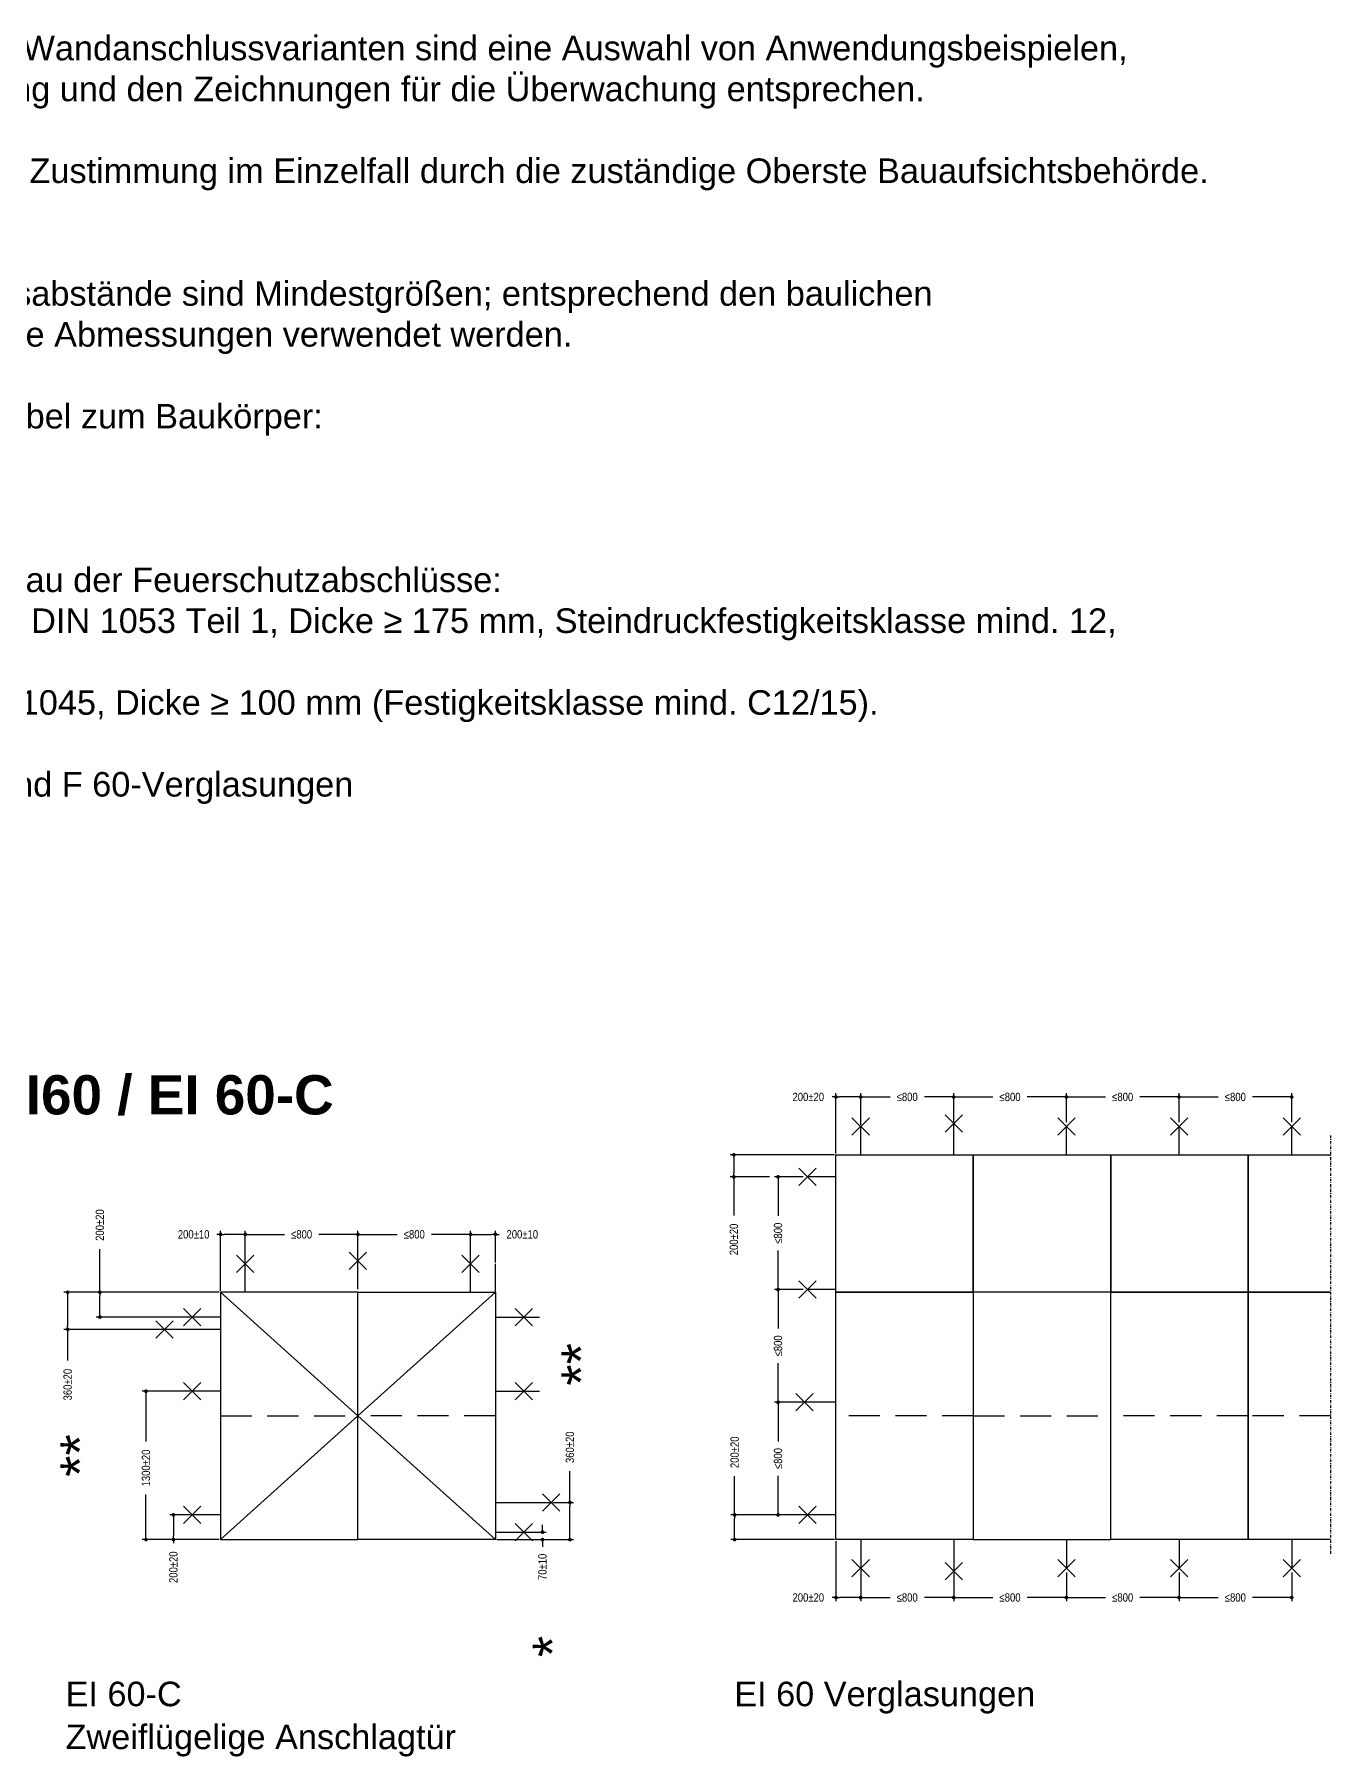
# Model space of a CAD drawing. Header units: millimetres. Extents: x -1821 to 14707, y -2864 to 1473.
# Drawn here: x 255.7 to 519.8, y -2217.8 to -1866.9 of the extents above; entities that cross this region are included whole.
import ezdxf
from ezdxf.enums import TextEntityAlignment as Align

# ---------------------------------------------------------------- set-up
doc = ezdxf.new("R2010")
doc.units = ezdxf.units.MM
for name, pattern in [('AUSGEZOGEN', [0]), ('CENTER', [50.8, 31.75, -6.35, 6.35, -6.35]), ('DASHDOT', [1, 0.5, -0.25, 0, -0.25]), ('VERDECKT', [9.525, 6.35, -3.175])]:
    doc.linetypes.add(name, pattern=pattern)
for name, color, linetype in [('00TXT', 7, 'AUSGEZOGEN'), ('01TXT', 7, 'Continuous'), ('CENT_18', 3, 'CENTER'), ('CENT_25', 2, 'DASHDOT'), ('CONST25', 2, 'Continuous'), ('CONST35', 7, 'Continuous'), ('LLMASSE', 7, 'AUSGEZOGEN')]:
    doc.layers.add(name, color=color, linetype=linetype)
doc.styles.add('BEMSTIL', font='8SIMPLEX.SHX', dxfattribs={"width": 0.85})
doc.styles.add('SWISS', font='swiss.ttf')
doc.styles.add('SWISSB', font='swissb.ttf')
doc.styles.add('SWISSL', font='swissl.ttf')
doc.dimstyles.new('Dok-1zu2-PUNKT', dxfattribs={"dimscale": 0.5, "dimtxt": 3.4, "dimasz": 1.5, "dimexe": 1.5, "dimexo": 0.6, "dimgap": 1.5, "dimtad": 0, "dimlfac": 2, "dimdsep": 46, "dimtxsty": 'BEMSTIL', "dimblk": 'PUNKT', "dimblk1": 'PUNKT', "dimblk2": 'PUNKT', "dimcen": 0, "dimclrd": 3, "dimclre": 3, "dimclrt": 3, "dimadec": 0, "dimazin": 0, "dimtfac": 0.7, "dimtofl": 0, "dimtmove": 0, "dimatfit": 3, "dimfxl": 1, "dimtolj": 1, "dimarcsym": 0})

# ---------------------------------------------------------------- blocks, each defined once
blk = doc.blocks.new('PUNKT')
at = {"color": 0, "linetype": 'Continuous'}
blk.add_line((-0.5, 0), (-1, 0), dxfattribs=at)
at = {"color": 0, "linetype": 'Continuous', "const_width": 0.5}
blk.add_lwpolyline([(-0.25, 0, 1), (0.25, 0, 1)], format="xyb", close=True, dxfattribs=at)
blk = doc.blocks.new('*D163')
at = {"layer": 'Defpoints', "color": 0, "transparency": 16777216}
for p in [(344.6, -2111.44), (321.64, -2116.84), (344.6, -2116.84)]:
    blk.add_point(p, dxfattribs=at)
at = {"layer": 'LLMASSE', "color": 3, "lineweight": -2, "transparency": 16777216}
for p, q in [((321.64, -2116.54), (321.64, -2110.69)), ((322.39, -2111.44), (329.62, -2111.44)), ((343.85, -2111.44), (336.62, -2111.44)), ((344.6, -2116.54), (344.6, -2110.69))]:
    blk.add_line(p, q, dxfattribs=at)
at = {"layer": 'LLMASSE', "color": 3, "lineweight": -2, "transparency": 16777216, "xscale": 0.75, "yscale": 0.75, "zscale": 0.75, "rotation": 180}
blk.add_blockref('PUNKT', (321.64, -2111.44), dxfattribs=at)
at = {"layer": 'LLMASSE', "color": 3, "lineweight": -2, "transparency": 16777216, "xscale": 0.75, "yscale": 0.75, "zscale": 0.75}
blk.add_blockref('PUNKT', (344.6, -2111.44), dxfattribs=at)
at = {"layer": 'LLMASSE', "color": 3, "transparency": 16777216, "insert": (333.12, -2111.44), "char_height": 1.7, "attachment_point": 5, "style": 'BEMSTIL'}
blk.add_mtext('\\A1;≤800', dxfattribs=at)
blk = doc.blocks.new('*D170')
at = {"layer": 'Defpoints', "color": 0, "transparency": 16777216}
for p in [(293.64, -2111.44), (298.68, -2117.44), (293.64, -2123.24)]:
    blk.add_point(p, dxfattribs=at)
at = {"layer": 'LLMASSE', "color": 3, "lineweight": -2, "transparency": 16777216}
for p, q in [((293.64, -2111.44), (292.89, -2111.44)), ((293.64, -2122.94), (293.64, -2110.69)), ((297.93, -2111.44), (294.39, -2111.44)), ((298.68, -2117.14), (298.68, -2110.69))]:
    blk.add_line(p, q, dxfattribs=at)
at = {"layer": 'LLMASSE', "color": 3, "lineweight": -2, "transparency": 16777216, "xscale": 0.75, "yscale": 0.75, "zscale": 0.75, "rotation": 180}
blk.add_blockref('PUNKT', (293.64, -2111.44), dxfattribs=at)
at = {"layer": 'LLMASSE', "color": 3, "lineweight": -2, "transparency": 16777216, "xscale": 0.75, "yscale": 0.75, "zscale": 0.75}
blk.add_blockref('PUNKT', (298.68, -2111.44), dxfattribs=at)
at = {"layer": 'LLMASSE', "color": 3, "transparency": 16777216, "insert": (288.15, -2111.44), "char_height": 1.7, "attachment_point": 5, "style": 'BEMSTIL'}
blk.add_mtext('\\A1;200±10', dxfattribs=at)
blk = doc.blocks.new('*D171')
at = {"layer": 'CONST25', "color": 3, "lineweight": -2, "transparency": 16777216}
for p, q in [((269.05, -2123.24), (269.05, -2114.42)), ((293.34, -2123.24), (268.3, -2123.24)), ((269.05, -2127.53), (269.05, -2123.99)), ((287.54, -2128.28), (268.3, -2128.28))]:
    blk.add_line(p, q, dxfattribs=at)
at = {"layer": 'Defpoints', "color": 0, "transparency": 16777216}
for p in [(293.64, -2123.24), (269.05, -2128.28), (287.84, -2128.28)]:
    blk.add_point(p, dxfattribs=at)
at = {"layer": 'CONST25', "color": 3, "lineweight": -2, "transparency": 16777216, "xscale": 0.75, "yscale": 0.75, "zscale": 0.75}
for p, rotation in [((269.05, -2123.24), 90), ((269.05, -2128.28), 270)]:
    blk.add_blockref('PUNKT', p, dxfattribs=dict(at, rotation=rotation))
at = {"layer": 'CONST25', "color": 3, "transparency": 16777216, "insert": (269.05, -2109.54), "char_height": 1.7, "attachment_point": 5, "rotation": 90, "style": 'BEMSTIL'}
blk.add_mtext('\\A1;200±20', dxfattribs=at)
blk = doc.blocks.new('*D172')
at = {"layer": 'Defpoints', "color": 0, "transparency": 16777216}
for p in [(321.64, -2111.44), (298.68, -2116.84), (321.64, -2116.84)]:
    blk.add_point(p, dxfattribs=at)
at = {"layer": 'LLMASSE', "color": 3, "lineweight": -2, "transparency": 16777216}
for p, q in [((298.68, -2116.54), (298.68, -2110.69)), ((299.43, -2111.44), (306.66, -2111.44)), ((320.89, -2111.44), (313.66, -2111.44)), ((321.64, -2116.54), (321.64, -2110.69))]:
    blk.add_line(p, q, dxfattribs=at)
at = {"layer": 'LLMASSE', "color": 3, "lineweight": -2, "transparency": 16777216, "xscale": 0.75, "yscale": 0.75, "zscale": 0.75, "rotation": 180}
blk.add_blockref('PUNKT', (298.68, -2111.44), dxfattribs=at)
at = {"layer": 'LLMASSE', "color": 3, "lineweight": -2, "transparency": 16777216, "xscale": 0.75, "yscale": 0.75, "zscale": 0.75}
blk.add_blockref('PUNKT', (321.64, -2111.44), dxfattribs=at)
at = {"layer": 'LLMASSE', "color": 3, "transparency": 16777216, "insert": (310.16, -2111.44), "char_height": 1.7, "attachment_point": 5, "style": 'BEMSTIL'}
blk.add_mtext('\\A1;≤800', dxfattribs=at)
blk = doc.blocks.new('*D173')
at = {"layer": 'CONST25', "color": 3, "lineweight": -2, "transparency": 16777216}
for p, q in [((287.54, -2143.4), (277.69, -2143.4)), ((278.44, -2144.15), (278.44, -2153.61)), ((278.44, -2172.89), (278.44, -2164.47)), ((293.34, -2173.64), (277.69, -2173.64))]:
    blk.add_line(p, q, dxfattribs=at)
at = {"layer": 'Defpoints', "color": 0, "transparency": 16777216}
for p in [(278.44, -2143.4), (287.84, -2143.4), (293.64, -2173.64)]:
    blk.add_point(p, dxfattribs=at)
at = {"layer": 'CONST25', "color": 3, "lineweight": -2, "transparency": 16777216, "xscale": 0.75, "yscale": 0.75, "zscale": 0.75}
for p, rotation in [((278.44, -2143.4), 90), ((278.44, -2173.64), 270)]:
    blk.add_blockref('PUNKT', p, dxfattribs=dict(at, rotation=rotation))
at = {"layer": 'CONST25', "color": 3, "transparency": 16777216, "insert": (278.44, -2159.04), "char_height": 1.7, "attachment_point": 5, "rotation": 90, "style": 'BEMSTIL'}
blk.add_mtext('\\A1;1300±20', dxfattribs=at)
blk = doc.blocks.new('*D187')
at = {"layer": 'Defpoints', "color": 0, "transparency": 16777216}
for p in [(466.01, -2083.44), (443.05, -2088.84), (466.01, -2088.84)]:
    blk.add_point(p, dxfattribs=at)
at = {"layer": 'LLMASSE', "color": 3, "lineweight": -2, "transparency": 16777216}
for p, q in [((443.05, -2088.54), (443.05, -2082.69)), ((443.8, -2083.44), (451.03, -2083.44)), ((465.26, -2083.44), (458.03, -2083.44)), ((466.01, -2088.54), (466.01, -2082.69))]:
    blk.add_line(p, q, dxfattribs=at)
at = {"layer": 'LLMASSE', "color": 3, "lineweight": -2, "transparency": 16777216, "xscale": 0.75, "yscale": 0.75, "zscale": 0.75, "rotation": 180}
blk.add_blockref('PUNKT', (443.05, -2083.44), dxfattribs=at)
at = {"layer": 'LLMASSE', "color": 3, "lineweight": -2, "transparency": 16777216, "xscale": 0.75, "yscale": 0.75, "zscale": 0.75}
blk.add_blockref('PUNKT', (466.01, -2083.44), dxfattribs=at)
at = {"layer": 'LLMASSE', "color": 3, "transparency": 16777216, "insert": (454.53, -2083.44), "char_height": 1.7, "attachment_point": 5, "style": 'BEMSTIL'}
blk.add_mtext('\\A1;≤800', dxfattribs=at)
blk = doc.blocks.new('*D188')
at = {"layer": 'Defpoints', "color": 0, "transparency": 16777216}
for p in [(419.05, -2083.44), (424.09, -2089.44), (419.05, -2095.24)]:
    blk.add_point(p, dxfattribs=at)
at = {"layer": 'LLMASSE', "color": 3, "lineweight": -2, "transparency": 16777216}
for p, q in [((419.05, -2083.44), (418.3, -2083.44)), ((419.05, -2094.94), (419.05, -2082.69)), ((423.34, -2083.44), (419.8, -2083.44)), ((424.09, -2089.14), (424.09, -2082.69))]:
    blk.add_line(p, q, dxfattribs=at)
at = {"layer": 'LLMASSE', "color": 3, "lineweight": -2, "transparency": 16777216, "xscale": 0.75, "yscale": 0.75, "zscale": 0.75, "rotation": 180}
blk.add_blockref('PUNKT', (419.05, -2083.44), dxfattribs=at)
at = {"layer": 'LLMASSE', "color": 3, "lineweight": -2, "transparency": 16777216, "xscale": 0.75, "yscale": 0.75, "zscale": 0.75}
blk.add_blockref('PUNKT', (424.09, -2083.44), dxfattribs=at)
at = {"layer": 'LLMASSE', "color": 3, "transparency": 16777216, "insert": (413.42, -2083.44), "char_height": 1.7, "attachment_point": 5, "style": 'BEMSTIL'}
blk.add_mtext('\\A1;200±20', dxfattribs=at)
blk = doc.blocks.new('*D189')
at = {"layer": 'CONST25', "color": 3, "lineweight": -2, "transparency": 16777216}
for p, q in [((418.75, -2095.24), (397.5, -2095.24)), ((398.25, -2095.99), (398.25, -2098.97)), ((405.51, -2099.72), (397.5, -2099.72)), ((398.25, -2099.72), (398.25, -2107.59))]:
    blk.add_line(p, q, dxfattribs=at)
at = {"layer": 'Defpoints', "color": 0, "transparency": 16777216}
for p in [(398.25, -2095.24), (419.05, -2095.24), (405.81, -2099.72)]:
    blk.add_point(p, dxfattribs=at)
at = {"layer": 'CONST25', "color": 3, "lineweight": -2, "transparency": 16777216, "xscale": 0.75, "yscale": 0.75, "zscale": 0.75}
for p, rotation in [((398.25, -2095.24), 90), ((398.25, -2099.72), 270)]:
    blk.add_blockref('PUNKT', p, dxfattribs=dict(at, rotation=rotation))
at = {"layer": 'CONST25', "color": 3, "transparency": 16777216, "insert": (398.25, -2112.47), "char_height": 1.7, "attachment_point": 5, "rotation": 90, "style": 'BEMSTIL'}
blk.add_mtext('\\A1;200±20', dxfattribs=at)
blk = doc.blocks.new('*D190')
at = {"layer": 'Defpoints', "color": 0, "transparency": 16777216}
for p in [(349.64, -2111.44), (344.6, -2117.44), (349.64, -2117.44)]:
    blk.add_point(p, dxfattribs=at)
at = {"layer": 'LLMASSE', "color": 3, "lineweight": -2, "transparency": 16777216}
for p, q in [((344.6, -2117.14), (344.6, -2110.69)), ((345.35, -2111.44), (348.89, -2111.44)), ((349.64, -2117.14), (349.64, -2110.69)), ((349.64, -2111.44), (350.39, -2111.44))]:
    blk.add_line(p, q, dxfattribs=at)
at = {"layer": 'LLMASSE', "color": 3, "lineweight": -2, "transparency": 16777216, "xscale": 0.75, "yscale": 0.75, "zscale": 0.75, "rotation": 180}
blk.add_blockref('PUNKT', (344.6, -2111.44), dxfattribs=at)
at = {"layer": 'LLMASSE', "color": 3, "lineweight": -2, "transparency": 16777216, "xscale": 0.75, "yscale": 0.75, "zscale": 0.75}
blk.add_blockref('PUNKT', (349.64, -2111.44), dxfattribs=at)
at = {"layer": 'LLMASSE', "color": 3, "transparency": 16777216, "insert": (355.13, -2111.44), "char_height": 1.7, "attachment_point": 5, "style": 'BEMSTIL'}
blk.add_mtext('\\A1;200±10', dxfattribs=at)
blk = doc.blocks.new('*D191')
at = {"layer": 'Defpoints', "color": 0, "transparency": 16777216}
for p in [(407.25, -2099.72), (412.65, -2099.72), (412.65, -2122.68)]:
    blk.add_point(p, dxfattribs=at)
at = {"layer": 'LLMASSE', "color": 3, "lineweight": -2, "transparency": 16777216}
for p, q in [((412.35, -2099.72), (406.5, -2099.72)), ((407.25, -2100.47), (407.25, -2107.69)), ((407.25, -2121.93), (407.25, -2114.7)), ((412.35, -2122.68), (406.5, -2122.68))]:
    blk.add_line(p, q, dxfattribs=at)
at = {"layer": 'LLMASSE', "color": 3, "lineweight": -2, "transparency": 16777216, "xscale": 0.75, "yscale": 0.75, "zscale": 0.75}
for p, rotation in [((407.25, -2099.72), 90), ((407.25, -2122.68), 270)]:
    blk.add_blockref('PUNKT', p, dxfattribs=dict(at, rotation=rotation))
at = {"layer": 'LLMASSE', "color": 3, "transparency": 16777216, "insert": (407.25, -2111.2), "char_height": 1.7, "attachment_point": 5, "rotation": 90, "style": 'BEMSTIL'}
blk.add_mtext('\\A1;≤800', dxfattribs=at)
blk = doc.blocks.new('*D192')
at = {"layer": 'Defpoints', "color": 0, "transparency": 16777216}
for p in [(407.25, -2145.64), (412.65, -2145.64), (412.65, -2168.6)]:
    blk.add_point(p, dxfattribs=at)
at = {"layer": 'LLMASSE', "color": 3, "lineweight": -2, "transparency": 16777216}
for p, q in [((412.35, -2145.64), (406.5, -2145.64)), ((407.25, -2146.39), (407.25, -2153.61)), ((407.25, -2167.85), (407.25, -2160.62)), ((412.35, -2168.6), (406.5, -2168.6))]:
    blk.add_line(p, q, dxfattribs=at)
at = {"layer": 'LLMASSE', "color": 3, "lineweight": -2, "transparency": 16777216, "xscale": 0.75, "yscale": 0.75, "zscale": 0.75}
for p, rotation in [((407.25, -2145.64), 90), ((407.25, -2168.6), 270)]:
    blk.add_blockref('PUNKT', p, dxfattribs=dict(at, rotation=rotation))
at = {"layer": 'LLMASSE', "color": 3, "transparency": 16777216, "insert": (407.25, -2157.12), "char_height": 1.7, "attachment_point": 5, "rotation": 90, "style": 'BEMSTIL'}
blk.add_mtext('\\A1;≤800', dxfattribs=at)
blk = doc.blocks.new('*D193')
at = {"layer": 'Defpoints', "color": 0, "transparency": 16777216}
for p in [(412.65, -2122.68), (407.25, -2145.64), (412.65, -2145.64)]:
    blk.add_point(p, dxfattribs=at)
at = {"layer": 'LLMASSE', "color": 3, "lineweight": -2, "transparency": 16777216}
for p, q in [((412.35, -2122.68), (406.5, -2122.68)), ((407.25, -2123.43), (407.25, -2130.65)), ((407.25, -2144.89), (407.25, -2137.66)), ((412.35, -2145.64), (406.5, -2145.64))]:
    blk.add_line(p, q, dxfattribs=at)
at = {"layer": 'LLMASSE', "color": 3, "lineweight": -2, "transparency": 16777216, "xscale": 0.75, "yscale": 0.75, "zscale": 0.75}
for p, rotation in [((407.25, -2122.68), 90), ((407.25, -2145.64), 270)]:
    blk.add_blockref('PUNKT', p, dxfattribs=dict(at, rotation=rotation))
at = {"layer": 'LLMASSE', "color": 3, "transparency": 16777216, "insert": (407.25, -2134.16), "char_height": 1.7, "attachment_point": 5, "rotation": 90, "style": 'BEMSTIL'}
blk.add_mtext('\\A1;≤800', dxfattribs=at)
blk = doc.blocks.new('*D194')
at = {"layer": 'Defpoints', "color": 0, "transparency": 16777216}
for p in [(443.05, -2083.44), (424.09, -2088.84), (443.05, -2088.84)]:
    blk.add_point(p, dxfattribs=at)
at = {"layer": 'LLMASSE', "color": 3, "lineweight": -2, "transparency": 16777216}
for p, q in [((424.09, -2088.54), (424.09, -2082.69)), ((424.84, -2083.44), (430.07, -2083.44)), ((442.3, -2083.44), (437.07, -2083.44)), ((443.05, -2088.54), (443.05, -2082.69))]:
    blk.add_line(p, q, dxfattribs=at)
at = {"layer": 'LLMASSE', "color": 3, "lineweight": -2, "transparency": 16777216, "xscale": 0.75, "yscale": 0.75, "zscale": 0.75, "rotation": 180}
blk.add_blockref('PUNKT', (424.09, -2083.44), dxfattribs=at)
at = {"layer": 'LLMASSE', "color": 3, "lineweight": -2, "transparency": 16777216, "xscale": 0.75, "yscale": 0.75, "zscale": 0.75}
blk.add_blockref('PUNKT', (443.05, -2083.44), dxfattribs=at)
at = {"layer": 'LLMASSE', "color": 3, "transparency": 16777216, "insert": (433.57, -2083.44), "char_height": 1.7, "attachment_point": 5, "style": 'BEMSTIL'}
blk.add_mtext('\\A1;≤800', dxfattribs=at)
blk = doc.blocks.new('*D195')
at = {"layer": 'Defpoints', "color": 0, "transparency": 16777216}
for p in [(511.93, -2083.44), (488.97, -2088.84), (511.93, -2088.84)]:
    blk.add_point(p, dxfattribs=at)
at = {"layer": 'LLMASSE', "color": 3, "lineweight": -2, "transparency": 16777216}
for p, q in [((488.97, -2088.54), (488.97, -2082.69)), ((489.72, -2083.44), (496.95, -2083.44)), ((511.18, -2083.44), (503.95, -2083.44)), ((511.93, -2088.54), (511.93, -2082.69))]:
    blk.add_line(p, q, dxfattribs=at)
at = {"layer": 'LLMASSE', "color": 3, "lineweight": -2, "transparency": 16777216, "xscale": 0.75, "yscale": 0.75, "zscale": 0.75, "rotation": 180}
blk.add_blockref('PUNKT', (488.97, -2083.44), dxfattribs=at)
at = {"layer": 'LLMASSE', "color": 3, "lineweight": -2, "transparency": 16777216, "xscale": 0.75, "yscale": 0.75, "zscale": 0.75}
blk.add_blockref('PUNKT', (511.93, -2083.44), dxfattribs=at)
at = {"layer": 'LLMASSE', "color": 3, "transparency": 16777216, "insert": (500.45, -2083.44), "char_height": 1.7, "attachment_point": 5, "style": 'BEMSTIL'}
blk.add_mtext('\\A1;≤800', dxfattribs=at)
blk = doc.blocks.new('*D196')
at = {"layer": 'Defpoints', "color": 0, "transparency": 16777216}
for p in [(488.97, -2083.44), (466.01, -2088.84), (488.97, -2088.84)]:
    blk.add_point(p, dxfattribs=at)
at = {"layer": 'LLMASSE', "color": 3, "lineweight": -2, "transparency": 16777216}
for p, q in [((466.01, -2088.54), (466.01, -2082.69)), ((466.76, -2083.44), (473.99, -2083.44)), ((488.22, -2083.44), (480.99, -2083.44)), ((488.97, -2088.54), (488.97, -2082.69))]:
    blk.add_line(p, q, dxfattribs=at)
at = {"layer": 'LLMASSE', "color": 3, "lineweight": -2, "transparency": 16777216, "xscale": 0.75, "yscale": 0.75, "zscale": 0.75, "rotation": 180}
blk.add_blockref('PUNKT', (466.01, -2083.44), dxfattribs=at)
at = {"layer": 'LLMASSE', "color": 3, "lineweight": -2, "transparency": 16777216, "xscale": 0.75, "yscale": 0.75, "zscale": 0.75}
blk.add_blockref('PUNKT', (488.97, -2083.44), dxfattribs=at)
at = {"layer": 'LLMASSE', "color": 3, "transparency": 16777216, "insert": (477.49, -2083.44), "char_height": 1.7, "attachment_point": 5, "style": 'BEMSTIL'}
blk.add_mtext('\\A1;≤800', dxfattribs=at)
blk = doc.blocks.new('*D197')
at = {"layer": 'CONST25', "color": 3, "lineweight": -2, "transparency": 16777216}
for p, q in [((287.54, -2168.6), (283.29, -2168.6)), ((284.04, -2169.35), (284.04, -2172.89)), ((293.34, -2173.64), (283.29, -2173.64)), ((284.04, -2173.64), (284.04, -2174.39))]:
    blk.add_line(p, q, dxfattribs=at)
at = {"layer": 'Defpoints', "color": 0, "transparency": 16777216}
for p in [(287.84, -2168.6), (284.04, -2173.64), (293.64, -2173.64)]:
    blk.add_point(p, dxfattribs=at)
at = {"layer": 'CONST25', "color": 3, "lineweight": -2, "transparency": 16777216, "xscale": 0.75, "yscale": 0.75, "zscale": 0.75}
for p, rotation in [((284.04, -2168.6), 90), ((284.04, -2173.64), 270)]:
    blk.add_blockref('PUNKT', p, dxfattribs=dict(at, rotation=rotation))
at = {"layer": 'CONST25', "color": 3, "transparency": 16777216, "insert": (284.04, -2179.26), "char_height": 1.7, "attachment_point": 5, "rotation": 90, "style": 'BEMSTIL'}
blk.add_mtext('\\A1;200±20', dxfattribs=at)
blk = doc.blocks.new('*D198')
at = {"layer": 'CONST25', "color": 3, "lineweight": -2, "transparency": 16777216}
for p, q in [((398.41, -2168.6), (398.41, -2160.72)), ((412.95, -2168.6), (397.66, -2168.6)), ((398.41, -2172.89), (398.41, -2169.35)), ((418.75, -2173.64), (397.66, -2173.64))]:
    blk.add_line(p, q, dxfattribs=at)
at = {"layer": 'Defpoints', "color": 0, "transparency": 16777216}
for p in [(413.25, -2168.6), (398.41, -2173.64), (419.05, -2173.64)]:
    blk.add_point(p, dxfattribs=at)
at = {"layer": 'CONST25', "color": 3, "lineweight": -2, "transparency": 16777216, "xscale": 0.75, "yscale": 0.75, "zscale": 0.75}
for p, rotation in [((398.41, -2168.6), 90), ((398.41, -2173.64), 270)]:
    blk.add_blockref('PUNKT', p, dxfattribs=dict(at, rotation=rotation))
at = {"layer": 'CONST25', "color": 3, "transparency": 16777216, "insert": (398.41, -2155.84), "char_height": 1.7, "attachment_point": 5, "rotation": 90, "style": 'BEMSTIL'}
blk.add_mtext('\\A1;200±20', dxfattribs=at)
blk = doc.blocks.new('*D176')
at = {"layer": 'CONST25', "color": 3, "lineweight": -2, "transparency": 16777216}
for p, q in [((364.84, -2166.08), (364.84, -2159.7)), ((361.34, -2166.08), (365.59, -2166.08)), ((364.84, -2172.89), (364.84, -2166.83)), ((355.54, -2173.64), (365.59, -2173.64))]:
    blk.add_line(p, q, dxfattribs=at)
at = {"layer": 'Defpoints', "color": 0, "transparency": 16777216}
for p in [(361.04, -2166.08), (355.24, -2173.64), (364.84, -2173.64)]:
    blk.add_point(p, dxfattribs=at)
at = {"layer": 'CONST25', "color": 3, "lineweight": -2, "transparency": 16777216, "xscale": 0.75, "yscale": 0.75, "zscale": 0.75}
for p, rotation in [((364.84, -2166.08), 90), ((364.84, -2173.64), 270)]:
    blk.add_blockref('PUNKT', p, dxfattribs=dict(at, rotation=rotation))
at = {"layer": 'CONST25', "color": 3, "transparency": 16777216, "insert": (364.84, -2154.82), "char_height": 1.7, "attachment_point": 5, "rotation": 90, "style": 'BEMSTIL'}
blk.add_mtext('\\A1;360±20', dxfattribs=at)
blk = doc.blocks.new('*D177')
at = {"layer": 'CONST25', "color": 3, "lineweight": -2, "transparency": 16777216}
for p, q in [((355.74, -2172.12), (359.99, -2172.12)), ((359.24, -2171.37), (359.24, -2170.62)), ((349.94, -2173.64), (359.99, -2173.64)), ((359.24, -2174.39), (359.24, -2175.14))]:
    blk.add_line(p, q, dxfattribs=at)
at = {"layer": 'Defpoints', "color": 0, "transparency": 16777216}
for p in [(355.44, -2172.12), (349.64, -2173.64), (359.24, -2173.64)]:
    blk.add_point(p, dxfattribs=at)
at = {"layer": 'CONST25', "color": 3, "lineweight": -2, "transparency": 16777216, "xscale": 0.75, "yscale": 0.75, "zscale": 0.75}
for p, rotation in [((359.24, -2172.12), 270), ((359.24, -2173.64), 90)]:
    blk.add_blockref('PUNKT', p, dxfattribs=dict(at, rotation=rotation))
at = {"layer": 'CONST25', "color": 3, "transparency": 16777216, "insert": (359.24, -2179.19), "char_height": 1.7, "attachment_point": 5, "rotation": 90, "style": 'BEMSTIL'}
blk.add_mtext('\\A1;70±10', dxfattribs=at)
blk = doc.blocks.new('*D178')
at = {"layer": 'Defpoints', "color": 0, "transparency": 16777216}
for p in [(443.05, -2180.04), (466.01, -2180.04), (466.01, -2185.44)]:
    blk.add_point(p, dxfattribs=at)
at = {"layer": 'LLMASSE', "color": 3, "lineweight": -2, "transparency": 16777216}
for p, q in [((443.05, -2180.34), (443.05, -2186.19)), ((466.01, -2180.34), (466.01, -2186.19)), ((443.8, -2185.44), (451.03, -2185.44)), ((465.26, -2185.44), (458.03, -2185.44))]:
    blk.add_line(p, q, dxfattribs=at)
at = {"layer": 'LLMASSE', "color": 3, "lineweight": -2, "transparency": 16777216, "xscale": 0.75, "yscale": 0.75, "zscale": 0.75, "rotation": 180}
blk.add_blockref('PUNKT', (443.05, -2185.44), dxfattribs=at)
at = {"layer": 'LLMASSE', "color": 3, "lineweight": -2, "transparency": 16777216, "xscale": 0.75, "yscale": 0.75, "zscale": 0.75}
blk.add_blockref('PUNKT', (466.01, -2185.44), dxfattribs=at)
at = {"layer": 'LLMASSE', "color": 3, "transparency": 16777216, "insert": (454.53, -2185.44), "char_height": 1.7, "attachment_point": 5, "style": 'BEMSTIL'}
blk.add_mtext('\\A1;≤800', dxfattribs=at)
blk = doc.blocks.new('*D179')
at = {"layer": 'Defpoints', "color": 0, "transparency": 16777216}
for p in [(419.05, -2173.64), (424.09, -2179.44), (419.05, -2185.44)]:
    blk.add_point(p, dxfattribs=at)
at = {"layer": 'LLMASSE', "color": 3, "lineweight": -2, "transparency": 16777216}
for p, q in [((419.05, -2173.94), (419.05, -2186.19)), ((424.09, -2179.74), (424.09, -2186.19)), ((419.05, -2185.44), (418.3, -2185.44)), ((423.34, -2185.44), (419.8, -2185.44))]:
    blk.add_line(p, q, dxfattribs=at)
at = {"layer": 'LLMASSE', "color": 3, "lineweight": -2, "transparency": 16777216, "xscale": 0.75, "yscale": 0.75, "zscale": 0.75, "rotation": 180}
blk.add_blockref('PUNKT', (419.05, -2185.44), dxfattribs=at)
at = {"layer": 'LLMASSE', "color": 3, "lineweight": -2, "transparency": 16777216, "xscale": 0.75, "yscale": 0.75, "zscale": 0.75}
blk.add_blockref('PUNKT', (424.09, -2185.44), dxfattribs=at)
at = {"layer": 'LLMASSE', "color": 3, "transparency": 16777216, "insert": (413.42, -2185.44), "char_height": 1.7, "attachment_point": 5, "style": 'BEMSTIL'}
blk.add_mtext('\\A1;200±20', dxfattribs=at)
blk = doc.blocks.new('*D180')
at = {"layer": 'Defpoints', "color": 0, "transparency": 16777216}
for p in [(424.09, -2180.04), (443.05, -2180.04), (443.05, -2185.44)]:
    blk.add_point(p, dxfattribs=at)
at = {"layer": 'LLMASSE', "color": 3, "lineweight": -2, "transparency": 16777216}
for p, q in [((424.09, -2180.34), (424.09, -2186.19)), ((443.05, -2180.34), (443.05, -2186.19)), ((424.84, -2185.44), (430.07, -2185.44)), ((442.3, -2185.44), (437.07, -2185.44))]:
    blk.add_line(p, q, dxfattribs=at)
at = {"layer": 'LLMASSE', "color": 3, "lineweight": -2, "transparency": 16777216, "xscale": 0.75, "yscale": 0.75, "zscale": 0.75, "rotation": 180}
blk.add_blockref('PUNKT', (424.09, -2185.44), dxfattribs=at)
at = {"layer": 'LLMASSE', "color": 3, "lineweight": -2, "transparency": 16777216, "xscale": 0.75, "yscale": 0.75, "zscale": 0.75}
blk.add_blockref('PUNKT', (443.05, -2185.44), dxfattribs=at)
at = {"layer": 'LLMASSE', "color": 3, "transparency": 16777216, "insert": (433.57, -2185.44), "char_height": 1.7, "attachment_point": 5, "style": 'BEMSTIL'}
blk.add_mtext('\\A1;≤800', dxfattribs=at)
blk = doc.blocks.new('*D181')
at = {"layer": 'Defpoints', "color": 0, "transparency": 16777216}
for p in [(488.97, -2180.04), (511.93, -2180.04), (511.93, -2185.44)]:
    blk.add_point(p, dxfattribs=at)
at = {"layer": 'LLMASSE', "color": 3, "lineweight": -2, "transparency": 16777216}
for p, q in [((488.97, -2180.34), (488.97, -2186.19)), ((511.93, -2180.34), (511.93, -2186.19)), ((489.72, -2185.44), (496.95, -2185.44)), ((511.18, -2185.44), (503.95, -2185.44))]:
    blk.add_line(p, q, dxfattribs=at)
at = {"layer": 'LLMASSE', "color": 3, "lineweight": -2, "transparency": 16777216, "xscale": 0.75, "yscale": 0.75, "zscale": 0.75, "rotation": 180}
blk.add_blockref('PUNKT', (488.97, -2185.44), dxfattribs=at)
at = {"layer": 'LLMASSE', "color": 3, "lineweight": -2, "transparency": 16777216, "xscale": 0.75, "yscale": 0.75, "zscale": 0.75}
blk.add_blockref('PUNKT', (511.93, -2185.44), dxfattribs=at)
at = {"layer": 'LLMASSE', "color": 3, "transparency": 16777216, "insert": (500.45, -2185.44), "char_height": 1.7, "attachment_point": 5, "style": 'BEMSTIL'}
blk.add_mtext('\\A1;≤800', dxfattribs=at)
blk = doc.blocks.new('*D182')
at = {"layer": 'Defpoints', "color": 0, "transparency": 16777216}
for p in [(466.01, -2180.04), (488.97, -2180.04), (488.97, -2185.44)]:
    blk.add_point(p, dxfattribs=at)
at = {"layer": 'LLMASSE', "color": 3, "lineweight": -2, "transparency": 16777216}
for p, q in [((466.01, -2180.34), (466.01, -2186.19)), ((488.97, -2180.34), (488.97, -2186.19)), ((466.76, -2185.44), (473.99, -2185.44)), ((488.22, -2185.44), (480.99, -2185.44))]:
    blk.add_line(p, q, dxfattribs=at)
at = {"layer": 'LLMASSE', "color": 3, "lineweight": -2, "transparency": 16777216, "xscale": 0.75, "yscale": 0.75, "zscale": 0.75, "rotation": 180}
blk.add_blockref('PUNKT', (466.01, -2185.44), dxfattribs=at)
at = {"layer": 'LLMASSE', "color": 3, "lineweight": -2, "transparency": 16777216, "xscale": 0.75, "yscale": 0.75, "zscale": 0.75}
blk.add_blockref('PUNKT', (488.97, -2185.44), dxfattribs=at)
at = {"layer": 'LLMASSE', "color": 3, "transparency": 16777216, "insert": (477.49, -2185.44), "char_height": 1.7, "attachment_point": 5, "style": 'BEMSTIL'}
blk.add_mtext('\\A1;≤800', dxfattribs=at)
blk = doc.blocks.new('*D183')
at = {"layer": 'CONST25', "color": 3, "lineweight": -2, "transparency": 16777216}
for p, q in [((287.74, -2123.24), (261.73, -2123.24)), ((262.48, -2123.99), (262.48, -2130.05)), ((281.94, -2130.8), (261.73, -2130.8)), ((262.48, -2130.8), (262.48, -2137.17))]:
    blk.add_line(p, q, dxfattribs=at)
at = {"layer": 'Defpoints', "color": 0, "transparency": 16777216}
for p in [(262.48, -2123.24), (288.04, -2123.24), (282.24, -2130.8)]:
    blk.add_point(p, dxfattribs=at)
at = {"layer": 'CONST25', "color": 3, "lineweight": -2, "transparency": 16777216, "xscale": 0.75, "yscale": 0.75, "zscale": 0.75}
for p, rotation in [((262.48, -2123.24), 90), ((262.48, -2130.8), 270)]:
    blk.add_blockref('PUNKT', p, dxfattribs=dict(at, rotation=rotation))
at = {"layer": 'CONST25', "color": 3, "transparency": 16777216, "insert": (262.48, -2142.05), "char_height": 1.7, "attachment_point": 5, "rotation": 90, "style": 'BEMSTIL'}
blk.add_mtext('\\A1;360±20', dxfattribs=at)

msp = doc.modelspace()

# ---------------------------------------------------------------- linework, layer by layer
at = {"layer": 'CENT_18'}
for points in [[(424.088992, -2095.236037), (424.088992, -2089.436037)], [(443.048992, -2095.236037), (443.048992, -2088.836037)], [(466.008992, -2095.236037), (466.008992, -2089.436037)], [(488.968992, -2095.236037), (488.968992, -2089.436037)], [(511.928992, -2095.236037), (511.928992, -2089.436037)], [(419.048992, -2099.716037), (413.248992, -2099.716037)], [(298.679973, -2123.236037), (298.679973, -2117.436037)], [(321.639973, -2122.636037), (321.639973, -2116.836037)], [(344.599973, -2123.236037), (344.599973, -2117.436037)], [(349.639973, -2123.236037), (349.639973, -2117.436037)], [(419.048992, -2122.676037), (413.248992, -2122.676037)], [(293.639973, -2128.276037), (287.839973, -2128.276037)], [(349.639973, -2128.276037), (358.664244, -2128.276037)], [(293.639973, -2130.796037), (282.239973, -2130.796037)], [(293.639973, -2143.396037), (287.839973, -2143.396037)], [(349.639973, -2143.396037), (358.664244, -2143.396037)], [(419.048992, -2145.636037), (412.648992, -2145.636037)], [(293.639973, -2168.596037), (287.839973, -2168.596037)], [(349.639973, -2166.076037), (361.039973, -2166.076037)], [(419.048992, -2168.596037), (413.248992, -2168.596037)], [(419.048992, -2168.596037), (413.248992, -2168.596037)], [(349.639973, -2172.124037), (355.439973, -2172.124037)], [(424.088992, -2173.636037), (424.088992, -2179.436037)], [(443.048992, -2173.636037), (443.048992, -2180.036037)], [(466.008992, -2173.636037), (466.008992, -2179.436037)], [(488.968992, -2173.636037), (488.968992, -2179.436037)], [(511.928992, -2173.636037), (511.928992, -2179.436037)]]:
    msp.add_lwpolyline(points, dxfattribs=at)
at = {"layer": 'CENT_25'}
msp.add_lwpolyline([(519.848992, -2091.316037), (519.848992, -2176.716037)], dxfattribs=at)
at = {"layer": 'CONST25'}
for points in [[(425.856759, -2087.66827), (422.321225, -2091.203804)], [(422.321225, -2087.66827), (425.856759, -2091.203804)], [(441.281225, -2087.06827), (444.816759, -2090.603804)], [(444.816759, -2087.06827), (441.281225, -2090.603804)], [(464.241225, -2087.66827), (467.776759, -2091.203804)], [(467.776759, -2087.66827), (464.241225, -2091.203804)], [(490.736759, -2087.66827), (487.201225, -2091.203804)], [(487.201225, -2087.66827), (490.736759, -2091.203804)], [(510.161225, -2087.66827), (513.696759, -2091.203804)], [(513.696759, -2087.66827), (510.161225, -2091.203804)], [(411.481225, -2097.94827), (415.016759, -2101.483804)], [(411.481225, -2101.483804), (415.016759, -2097.94827)], [(296.912206, -2115.66827), (300.44774, -2119.203804)], [(300.44774, -2115.66827), (296.912206, -2119.203804)], [(323.40774, -2115.06827), (319.872206, -2118.603804)], [(319.872206, -2115.06827), (323.40774, -2118.603804)], [(342.832206, -2115.66827), (346.36774, -2119.203804)], [(346.36774, -2115.66827), (342.832206, -2119.203804)], [(411.481225, -2124.443804), (415.016759, -2120.90827)], [(411.481225, -2120.90827), (415.016759, -2124.443804)], [(289.60774, -2126.50827), (286.072206, -2130.043804)], [(286.072206, -2126.50827), (289.60774, -2130.043804)], [(353.672206, -2126.50827), (357.20774, -2130.043804)], [(357.20774, -2126.50827), (353.672206, -2130.043804)], [(280.472206, -2132.563804), (284.00774, -2129.02827)], [(284.00774, -2132.563804), (280.472206, -2129.02827)], [(289.60774, -2141.62827), (286.072206, -2145.163804)], [(286.072206, -2141.62827), (289.60774, -2145.163804)], [(353.672206, -2141.62827), (357.20774, -2145.163804)], [(357.20774, -2141.62827), (353.672206, -2145.163804)], [(410.881225, -2147.403804), (414.416759, -2143.86827)], [(410.881225, -2143.86827), (414.416759, -2147.403804)], [(362.80774, -2164.30827), (359.272206, -2167.843804)], [(359.272206, -2164.30827), (362.80774, -2167.843804)], [(289.60774, -2166.82827), (286.072206, -2170.363804)], [(286.072206, -2166.82827), (289.60774, -2170.363804)], [(411.481225, -2166.82827), (415.016759, -2170.363804)], [(411.481225, -2170.363804), (415.016759, -2166.82827)], [(411.481225, -2166.82827), (415.016759, -2170.363804)], [(415.016759, -2166.82827), (411.481225, -2170.363804)], [(357.20774, -2170.35627), (353.672206, -2173.891804)], [(353.672206, -2170.35627), (357.20774, -2173.891804)], [(425.856759, -2181.203804), (422.321225, -2177.66827)], [(422.321225, -2181.203804), (425.856759, -2177.66827)], [(441.281225, -2181.803804), (444.816759, -2178.26827)], [(444.816759, -2181.803804), (441.281225, -2178.26827)], [(464.241225, -2181.203804), (467.776759, -2177.66827)], [(467.776759, -2181.203804), (464.241225, -2177.66827)], [(490.736759, -2181.203804), (487.201225, -2177.66827)], [(487.201225, -2181.203804), (490.736759, -2177.66827)], [(510.161225, -2181.203804), (513.696759, -2177.66827)], [(513.696759, -2181.203804), (510.161225, -2177.66827)]]:
    msp.add_lwpolyline(points, dxfattribs=at)
at = {"layer": 'CONST25', "linetype": 'VERDECKT'}
for points in [[(293.639973, -2148.436037), (321.639973, -2148.436037)], [(349.639973, -2148.436037), (321.639973, -2148.436037)], [(447.048992, -2148.436037), (419.048992, -2148.436037)], [(447.048992, -2148.436037), (475.048992, -2148.436037)], [(503.048992, -2148.436037), (475.048992, -2148.436037)], [(519.848992, -2148.436037), (503.048992, -2148.436037)]]:
    msp.add_lwpolyline(points, dxfattribs=at)
at = {"layer": 'CONST35'}
for points in [[(447.048992, -2123.236037), (419.048992, -2123.236037), (419.048992, -2095.236037), (447.048992, -2095.236037), (447.048992, -2123.236037)], [(475.048992, -2123.236037), (447.048992, -2123.236037), (447.048992, -2095.236037), (475.048992, -2095.236037), (475.048992, -2123.236037)], [(503.048992, -2123.236037), (475.048992, -2123.236037), (475.048992, -2095.236037), (503.048992, -2095.236037), (503.048992, -2123.236037)], [(519.848992, -2123.236037), (503.048992, -2123.236037), (503.048992, -2095.236037), (519.848992, -2095.236037)], [(293.639973, -2123.236037), (321.639973, -2148.436037), (293.639973, -2173.636037)], [(349.639973, -2123.236037), (321.639973, -2148.436037), (349.639973, -2173.636037)], [(519.848992, -2173.636037), (503.048992, -2173.636037), (503.048992, -2123.236037), (519.848992, -2123.236037)]]:
    msp.add_lwpolyline(points, dxfattribs=at)
for points in [[(293.639973, -2173.636037), (321.639973, -2173.636037), (321.639973, -2123.236037), (293.639973, -2123.236037)], [(349.639973, -2173.636037), (321.639973, -2173.636037), (321.639973, -2123.236037), (349.639973, -2123.236037)], [(447.048992, -2173.636037), (419.048992, -2173.636037), (419.048992, -2123.236037), (447.048992, -2123.236037)], [(447.048992, -2173.636037), (475.048992, -2173.636037), (475.048992, -2123.236037), (447.048992, -2123.236037)], [(503.048992, -2173.636037), (475.048992, -2173.636037), (475.048992, -2123.236037), (503.048992, -2123.236037)]]:
    msp.add_lwpolyline(points, close=True, dxfattribs=at)
at = {"layer": 'Defpoints', "color": 0, "linetype": 'ByBlock'}
msp.add_point((419.048992, -2095.236037), dxfattribs=at)

# ---------------------------------------------------------------- texts
at = {"layer": '00TXT', "color": 40, "style": 'SWISS'}
for s, p in [('**', (371.092668, -2133.586858)), ('**', (268.957147, -2152.162337)), ('*', (365.264464, -2193.239355))]:
    msp.add_text(s, height=8, rotation=90, dxfattribs=at).set_placement(p, align=Align.RIGHT)
at = {"layer": '01TXT', "color": 7, "style": 'SWISSB'}
msp.add_text('WICSTYLE 77FP EI60 / EI 60-C', height=8, dxfattribs=at).set_placement((155.848992, -2087.000377))
at = {"layer": '01TXT', "color": 40, "style": 'SWISS'}
for s, p in [('EI 60-C', (262.045043, -2207.586037)), ('EI 60 Verglasungen', (398.314416, -2207.586037)), ('Zweiflügelige Anschlagtür', (262.045043, -2216.336037))]:
    msp.add_text(s, height=5, dxfattribs=at).set_placement(p)
at = {"layer": '01TXT', "insert": (156.054237, -1867.188877), "char_height": 5, "width": 374.54954377, "attachment_point": 1, "style": 'SWISSL'}
msp.add_mtext('{\\fSymbol|b0|i0|c2|p18;\\C1;·\\fMS Shell Dlg|b0|i0|c0|p0;\\H0.70828x;\\C256; \\fSwis721 Lt BT|b0|i0|c0|p34;\\H1.4119x;\\C1;Die nachfolgend aufgeführten Wandanschlussvarianten sind eine Auswahl von Anwendungsbeispielen,^J   die den Kriterien der Zulassung und den Zeichnungen für die Überwachung entsprechen.^J^J\\fSymbol|b0|i0|c2|p18;·\\fSwis721 Lt BT|b0|i0|c0|p34; Sonderlösungen bedürfen der Zustimmung im Einzelfall durch die zuständige Oberste Bauaufsichtsbehörde.^J^J^J\\fSymbol|b0|i0|c2|p18;·\\fSwis721 Lt BT|b0|i0|c0|p34; Die dargestellten Befestigungsabstände sind Mindestgrößen; entsprechend den baulichen^J   Gegebenheiten dürfen größere Abmessungen verwendet werden.^J^J\\fSymbol|b0|i0|c2|p18;·\\fSwis721 Lt BT|b0|i0|c0|p34; Randabstände der Rahmendübel zum Baukörper:^J   - Beton ≥ 50 mm^J   - Mauerwerk ≥ 50 mm^J^J\\fSymbol|b0|i0|c2|p18;·\\fSwis721 Lt BT|b0|i0|c0|p34; Zulässige Wände für den Einbau der Feuerschutzabschlüsse:^J   -Wände aus Mauerwerk nach DIN 1053 Teil 1, Dicke ≥ 175 mm, Steindruckfestigkeitsklasse mind. 12, ^J    Mörtelgruppe ≥ II.^J   -Wände aus Beton nach DIN 1045, Dicke ≥ 100 mm (Festigkeitsklasse mind. C12/15).^J^J\\fSymbol|b0|i0|c2|p18;·\\fSwis721 Lt BT|b0|i0|c0|p34; Befestigung der T 60-Türen und F 60-Verglasungen}', dxfattribs=at)

# ---------------------------------------------------------------- dimensions: what is measured, and where the dimension line sits
at = {"layer": 'CONST25'}
for base, p1, p2, angle, text, picture, middle in [((398.248992, -2095.236037), (405.807809, -2099.716037), (419.048992, -2095.236037), 90, '200±20', '*D189', (398.248992, -2112.473179)), ((269.053707, -2128.276037), (293.639973, -2123.236037), (287.839973, -2128.276037), 90, '200±20', '*D171', (269.053707, -2109.539846)), ((262.478509, -2123.236037), (282.239973, -2130.796037), (288.039973, -2123.236037), 270, '360±20', '*D183', (262.478509, -2142.053179)), ((278.439973, -2143.396037), (293.639973, -2173.636037), (287.839973, -2143.396037), 90, '1300±20', '*D173', (278.439973, -2159.036037)), ((364.839973, -2173.636037), (361.039973, -2166.076037), (355.239973, -2173.636037), 90, '360±20', '*D176', (364.839973, -2154.818894)), ((398.411258, -2173.636037), (413.248992, -2168.596037), (419.048992, -2173.636037), 90, '200±20', '*D198', (398.411258, -2155.838894))]:
    dim = msp.add_linear_dim(base=base, p1=p1, p2=p2, angle=angle, text=text, dimstyle='Dok-1zu2-PUNKT', dxfattribs=at)
    dim.commit()
    dim.dimension.update_dxf_attribs({"geometry": picture, "text_midpoint": middle, "dimtype": 160})
for base, p1, p2, text, picture, middle in [((284.039973, -2173.636037), (287.839973, -2168.596037), (293.639973, -2173.636037), '200±20', '*D197', (284.039973, -2179.264608)), ((359.239973, -2173.636037), (355.439973, -2172.124037), (349.639973, -2173.636037), '70±10', '*D177', (359.239973, -2179.188894))]:
    dim = msp.add_linear_dim(base=base, p1=p1, p2=p2, angle=90, text=text, dimstyle='Dok-1zu2-PUNKT', dxfattribs=at)
    dim.commit()
    dim.dimension.update_dxf_attribs({"geometry": picture, "text_midpoint": middle})
at = {"layer": 'LLMASSE'}
for base, p1, p2, text, picture, middle in [((419.048992, -2083.436037), (424.088992, -2089.436037), (419.048992, -2095.236037), '200±20', '*D188', (413.420421, -2083.436037)), ((443.048992, -2083.436037), (424.088992, -2088.836037), (443.048992, -2088.836037), '≤800', '*D194', (433.568992, -2083.436037)), ((488.968992, -2083.436037), (466.008992, -2088.836037), (488.968992, -2088.836037), '≤800', '*D196', (477.488992, -2083.436037)), ((511.928992, -2083.436037), (488.968992, -2088.836037), (511.928992, -2088.836037), '≤800', '*D195', (500.448992, -2083.436037)), ((293.639973, -2111.436037), (298.679973, -2117.436037), (293.639973, -2123.236037), '200±10', '*D170', (288.149021, -2111.436037)), ((321.639973, -2111.436037), (298.679973, -2116.836037), (321.639973, -2116.836037), '≤800', '*D172', (310.159973, -2111.436037)), ((344.599973, -2111.436037), (321.639973, -2116.836037), (344.599973, -2116.836037), '≤800', '*D163', (333.119973, -2111.436037)), ((349.639973, -2111.436037), (344.599973, -2117.436037), (349.639973, -2117.436037), '200±10', '*D190', (355.130926, -2111.436037)), ((419.048992, -2185.436037), (424.088992, -2179.436037), (419.048992, -2173.636037), '200±20', '*D179', (413.420421, -2185.436037)), ((443.048992, -2185.436037), (424.088992, -2180.036037), (443.048992, -2180.036037), '≤800', '*D180', (433.568992, -2185.436037)), ((466.008992, -2185.436037), (443.048992, -2180.036037), (466.008992, -2180.036037), '≤800', '*D178', (454.528992, -2185.436037)), ((488.968992, -2185.436037), (466.008992, -2180.036037), (488.968992, -2180.036037), '≤800', '*D182', (477.488992, -2185.436037)), ((511.928992, -2185.436037), (488.968992, -2180.036037), (511.928992, -2180.036037), '≤800', '*D181', (500.448992, -2185.436037))]:
    dim = msp.add_linear_dim(base=base, p1=p1, p2=p2, text=text, dimstyle='Dok-1zu2-PUNKT', dxfattribs=at)
    dim.commit()
    dim.dimension.update_dxf_attribs({"geometry": picture, "text_midpoint": middle})
dim = msp.add_linear_dim(base=(466.008992, -2083.436037), p1=(443.048992, -2088.836037), p2=(466.008992, -2088.836037), text='≤800', dimstyle='Dok-1zu2-PUNKT', override={"dimdec": 4}, dxfattribs=at)
dim.commit()
dim.dimension.update_dxf_attribs({"geometry": '*D187', "text_midpoint": (454.528992, -2083.436037)})
for base, p1, p2, picture, middle in [((407.248992, -2099.716037), (412.648992, -2122.676037), (412.648992, -2099.716037), '*D191', (407.248992, -2111.196037)), ((407.248992, -2145.636037), (412.648992, -2122.676037), (412.648992, -2145.636037), '*D193', (407.248992, -2134.156037)), ((407.248992, -2145.636037), (412.648992, -2168.596037), (412.648992, -2145.636037), '*D192', (407.248992, -2157.116037))]:
    dim = msp.add_linear_dim(base=base, p1=p1, p2=p2, angle=90, text='≤800', dimstyle='Dok-1zu2-PUNKT', dxfattribs=at)
    dim.commit()
    dim.dimension.update_dxf_attribs({"geometry": picture, "text_midpoint": middle})

doc.saveas('drawing.dxf')
